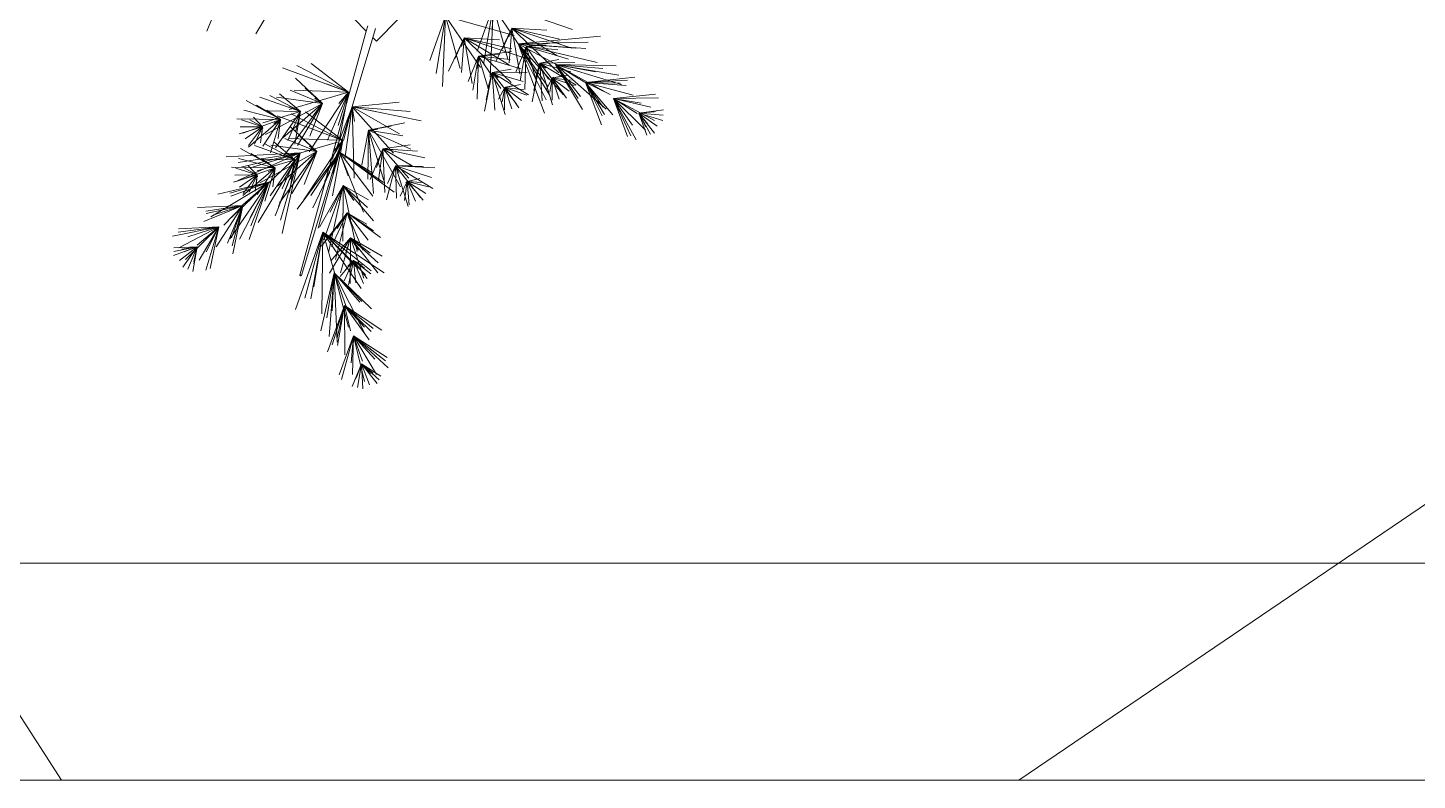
# Model space of a CAD drawing. Header units: metres. Extents: x -460 to 31334, y -1777 to 24987.
# Drawn here: x 244.844 to 246.042, y -585.289 to -584.641 of the extents above; entities that cross this region are included whole.
import ezdxf

# ---------------------------------------------------------------- set-up
doc = ezdxf.new("R2010")
doc.units = ezdxf.units.M
doc.header["$MEASUREMENT"] = 0
doc.layers.add('01 FURNITURE', color=8, linetype='Continuous')
doc.layers.add('TREES PLANTS', color=82, linetype='Continuous', lineweight=5)
picture_1 = doc.add_image_def('image5.png', size_in_pixel=(1080, 1920))

# ---------------------------------------------------------------- blocks, each defined once
blk = doc.blocks.new('TREES_11')
at = {"layer": 'TREES PLANTS', "color": 82, "true_color": 0x34d100}
for p, q in [((0.5571, 1.4291), (0.531, 1.6814)), ((0.5522, 1.6989), (0.5571, 1.4291)), ((0.5571, 1.4291), (0.6885, 1.6752)), ((0.6442, 1.582), (0.624, 1.7293)), ((0.6442, 1.582), (0.6322, 1.6841)), ((0.6361, 1.6731), (0.6442, 1.582)), ((0.6442, 1.582), (0.6563, 1.7267)), ((0.6442, 1.582), (0.6886, 1.724)), ((0.6442, 1.582), (0.7213, 1.6916)), ((0.6442, 1.582), (0.7643, 1.6739)), ((0.5571, 1.4291), (0.6085, 1.6538)), ((0.5571, 1.4291), (0.7467, 1.6205)), ((0.5571, 1.4291), (0.584, 1.5947)), ((0.6442, 1.582), (0.7698, 1.6515)), ((0.6442, 1.582), (0.7107, 1.6345)), ((0.6442, 1.582), (0.7753, 1.6292)), ((0.6442, 1.582), (0.727, 1.6238)), ((0.4611, 1.263), (0.4294, 1.5579)), ((0.4611, 1.263), (0.4475, 1.5134)), ((0.4611, 1.263), (0.5359, 1.5464)), ((0.4611, 1.263), (0.4792, 1.5054)), ((0.5571, 1.4291), (0.6473, 1.5719)), ((0.5571, 1.4291), (0.8048, 1.5658)), ((0.5571, 1.4291), (0.7158, 1.543)), ((0.5571, 1.4291), (0.7796, 1.533)), ((0.5571, 1.4291), (0.7842, 1.5141)), ((0.3541, 1.0824), (0.4727, 1.4774)), ((0.3541, 1.0824), (0.4169, 1.4614)), ((0.3541, 1.0824), (0.3611, 1.4454)), ((0.4611, 1.263), (0.4655, 1.4689)), ((0.654, 1.4254), (0.4611, 1.263)), ((0.2295, 0.8599), (0.184, 1.3514)), ((0.2295, 0.8599), (0.3424, 1.3317)), ((0.3541, 1.0824), (0.6208, 1.3867)), ((0.3541, 1.0824), (0.5156, 1.3756)), ((0.3541, 1.0824), (0.3778, 1.3651)), ((0.4611, 1.263), (0.532, 1.4089)), ((0.4611, 1.263), (0.6534, 1.3761)), ((0.4611, 1.263), (0.608, 1.3684)), ((0.4611, 1.263), (0.6612, 1.3627)), ((0.4611, 1.263), (0.7145, 1.357)), ((0.2295, 0.8599), (0.2199, 1.2775)), ((0.2295, 0.8599), (0.2577, 1.2638)), ((0.3541, 1.0824), (0.3976, 1.3226)), ((0.3541, 1.0824), (0.4717, 1.2773)), ((0.0072, 0.7834), (0.144, 1.1848)), ((0.1365, 0.8211), (0.2563, 1.1804)), ((0.2295, 0.8599), (0.2558, 1.2036)), ((0.3424, 1.1979), (0.3453, 0.9893)), ((0.3453, 0.9893), (0.4777, 1.206)), ((0.3453, 0.9893), (0.398, 1.1738)), ((0.6233, 1.2436), (0.3541, 1.0824)), ((0.3541, 1.0824), (0.5458, 1.2319)), ((0.3541, 1.0824), (0.5562, 1.2176)), ((0.435, 1.0636), (0.4797, 1.1953)), ((0.435, 1.0636), (0.4481, 1.1769)), ((0.435, 1.0636), (0.5123, 1.1647)), ((0.1365, 0.8211), (0.2024, 1.106)), ((0.1365, 0.8211), (0.404, 1.1024)), ((0.1365, 0.8211), (0.2989, 1.0897)), ((0.2466, 0.9076), (0.2181, 1.1045)), ((0.534, 1.1299), (0.2295, 0.8599)), ((0.2295, 0.8599), (0.3619, 1.1035)), ((0.2466, 0.9076), (0.3224, 1.1595)), ((0.2466, 0.9076), (0.2664, 1.0957)), ((0.3453, 0.9893), (0.3237, 1.102)), ((0.3453, 0.9893), (0.5363, 1.1358)), ((0.435, 1.0636), (0.4164, 1.1585)), ((0.435, 1.0636), (0.4249, 1.1067)), ((0.435, 1.0636), (0.5553, 1.1476)), ((0.435, 1.0636), (0.5614, 1.1054)), ((0.1365, 0.8211), (0.1485, 1.0315)), ((0.2295, 0.8599), (0.539, 1.048)), ((0.2295, 0.8599), (0.4859, 1.036)), ((0.2295, 0.8599), (0.5651, 1.0261)), ((0.2295, 0.8599), (0.6442, 1.0162)), ((0.2466, 0.9076), (0.2372, 1.0257)), ((0.4405, 1.0403), (0.2466, 0.9076)), ((0.3453, 0.9893), (0.595, 1.0656)), ((0.3453, 0.9893), (0.3764, 1.025)), ((0.3453, 0.9893), (0.5708, 1.0035)), ((0.4294, 1.073), (0.435, 1.0636)), ((0.435, 1.0636), (0.5043, 1.0265)), ((0.435, 1.0636), (0.5196, 1.0479)), ((0.435, 1.0636), (0.5676, 1.0632)), ((0.3149, 0.9177), (0.036, 0.7289)), ((0.2466, 0.9076), (0.4406, 0.9654)), ((0.2466, 0.9076), (0.2564, 0.947)), ((0.3453, 0.9893), (0.441, 0.9616)), ((0.3453, 0.9893), (0.5767, 0.9434)), ((0.3453, 0.9893), (0.5089, 0.9525)), ((0.4021, 0.7047), (0.5344, 0.9213)), ((0.0651, 0.4255), (0.18, 0.8358)), ((0.1365, 0.8211), (0.1665, 0.9119)), ((0.4094, 0.8693), (0.1365, 0.8211)), ((0.1933, 0.5365), (0.3131, 0.8958)), ((0.2466, 0.9076), (0.3226, 0.8965)), ((0.2466, 0.9076), (0.4511, 0.8721)), ((0.2466, 0.9076), (0.3989, 0.8446)), ((0.2466, 0.9076), (0.5032, 0.8997)), ((0.3034, 0.6229), (0.3792, 0.8749)), ((0.3991, 0.9132), (0.4021, 0.7047)), ((0.4021, 0.7047), (0.4548, 0.8891)), ((0.4021, 0.7047), (0.5931, 0.8511)), ((0.4918, 0.779), (0.4732, 0.8739)), ((0.4918, 0.779), (0.5365, 0.9106)), ((0.4918, 0.779), (0.5049, 0.8923)), ((0.4918, 0.779), (0.5691, 0.88)), ((0.4918, 0.779), (0.6121, 0.863)), ((0.0329, 0.717), (0.3211, 0.7979)), ((0.1365, 0.8211), (0.3436, 0.8046)), ((0.1365, 0.8211), (0.2622, 0.7655)), ((0.1365, 0.8211), (0.1884, 0.8045)), ((0.1365, 0.8211), (0.3361, 0.7264)), ((0.1933, 0.5365), (0.2592, 0.8213)), ((0.1933, 0.5365), (0.4608, 0.8177)), ((0.1933, 0.5365), (0.3557, 0.805)), ((0.3034, 0.6229), (0.2749, 0.8198)), ((0.3034, 0.6229), (0.3232, 0.8111)), ((0.4973, 0.7557), (0.3034, 0.6229)), ((0.4021, 0.7047), (0.3805, 0.8174)), ((0.4021, 0.7047), (0.6518, 0.7809)), ((0.4918, 0.779), (0.4816, 0.822)), ((0.4862, 0.7883), (0.4918, 0.779)), ((0.4918, 0.779), (0.6182, 0.8208)), ((0.4918, 0.779), (0.5611, 0.7419)), ((0.4918, 0.779), (0.5764, 0.7633)), ((0.4918, 0.779), (0.6244, 0.7786)), ((0.0083, 0.7101), (0.1489, 0.7034)), ((0.0083, 0.7101), (0.3511, 0.6529)), ((0.0083, 0.7101), (0.2735, 0.6147)), ((0.0309, 0.7091), (0.4288, 0.6911)), ((0.1933, 0.5365), (0.2053, 0.7468)), ((0.3034, 0.6229), (0.294, 0.7411)), ((0.3034, 0.6229), (0.4974, 0.6808)), ((0.4021, 0.7047), (0.4332, 0.7403)), ((0.4021, 0.7047), (0.6275, 0.7189)), ((0.4021, 0.7047), (0.4978, 0.677)), ((0.4021, 0.7047), (0.6335, 0.6588)), ((0.4021, 0.7047), (0.5656, 0.6679)), ((0.3717, 0.6331), (0.0651, 0.4255)), ((0.1933, 0.5365), (0.2232, 0.6273)), ((0.4662, 0.5846), (0.1933, 0.5365)), ((0.3034, 0.6229), (0.3131, 0.6624)), ((0.3034, 0.6229), (0.3793, 0.6119)), ((0.3034, 0.6229), (0.5079, 0.5875)), ((0.3034, 0.6229), (0.4557, 0.56)), ((0.3034, 0.6229), (0.56, 0.615)), ((0.0651, 0.4255), (0.3779, 0.5132)), ((0.1933, 0.5365), (0.4004, 0.5199)), ((0.1933, 0.5365), (0.319, 0.4808)), ((0.1933, 0.5365), (0.2452, 0.5198)), ((0.1933, 0.5365), (0.3929, 0.4418)), ((0.0651, 0.4255), (0.2057, 0.4188)), ((0.0651, 0.4255), (0.4079, 0.3682)), ((0.0651, 0.4255), (0.3303, 0.3301)), ((0.0651, 0.4255), (0.4856, 0.4064)), ((0.9602, 0.1261), (0.972, 0.3617)), ((0.9602, 0.1261), (1.0949, 0.3498)), ((0.9602, 0.1261), (1.0289, 0.3414)), ((0.6075, -0.1328), (0.6912, 0.2796)), ((0.8569, 0.0503), (0.9117, 0.3011)), ((0.8569, 0.0503), (0.8723, 0.2572)), ((0.9602, 0.1261), (0.9643, 0.2937)), ((0.9602, 0.1261), (1.1488, 0.2758)), ((1.0541, 0.1951), (1.035, 0.2713)), ((1.0541, 0.1951), (1.086, 0.3238)), ((1.0541, 0.1951), (1.1254, 0.3075)), ((1.0541, 0.1951), (1.1648, 0.2913)), ((1.0541, 0.1951), (1.0595, 0.281)), ((0.6075, -0.1328), (0.6353, 0.2136)), ((0.7463, -0.0355), (0.703, 0.1811)), ((0.8594, 0.2175), (0.7463, -0.0355)), ((0.7463, -0.0355), (0.7807, 0.1694)), ((0.8569, 0.0503), (0.8329, 0.2134)), ((0.8569, 0.0503), (0.9602, 0.2244)), ((1.0329, 0.2061), (0.8569, 0.0503)), ((0.9602, 0.1261), (0.9567, 0.2257)), ((0.9602, 0.1261), (1.2026, 0.2018)), ((1.0541, 0.1951), (1.1709, 0.2455)), ((1.0541, 0.1951), (1.1927, 0.2064)), ((1.0541, 0.1951), (1.0934, 0.1748)), ((1.0541, 0.1951), (1.1672, 0.1802)), ((1.0541, 0.1951), (1.1417, 0.154)), ((1.0618, 0.1874), (1.0541, 0.1951)), ((0.2134, 0.0112), (0.08, 0.1445)), ((0.6075, -0.1328), (0.5794, 0.1476)), ((0.6075, -0.1328), (0.7686, 0.1492)), ((0.8834, 0.1141), (0.6075, -0.1328)), ((0.7463, -0.0355), (0.7229, 0.1)), ((0.7463, -0.0355), (1.0842, 0.1556)), ((0.8569, 0.0503), (0.8647, 0.1266)), ((0.8777, -0.2099), (1.1165, 0.1168)), ((0.9602, 0.1261), (1.0024, 0.1476)), ((0.9602, 0.1261), (1.152, 0.1324)), ((0.9602, 0.1261), (1.0643, 0.0777)), ((1.1618, 0.0726), (0.9602, 0.1261)), ((0.1375, 0.0051), (0.1912, -0.0109)), ((0.1912, -0.0109), (0.2134, 0.0112)), ((0.6075, -0.1328), (0.6351, 0.0052)), ((0.7463, -0.0355), (0.7428, 0.0189)), ((0.7463, -0.0355), (1.0463, 0.0567)), ((0.8569, 0.0503), (1.1197, 0.0625)), ((0.8569, 0.0503), (1.0443, 0.0237)), ((0.8569, 0.0503), (1.041, -0.0253)), ((0.8569, 0.0503), (0.8976, 0.0502)), ((0.8569, 0.0503), (0.9693, 0.0124)), ((0.8777, -0.2099), (1.0597, 0.0539)), ((1.2399, -0.1626), (1.3874, 0.0364)), ((1.357, -0.3093), (1.5993, 0.0579)), ((1.357, -0.3093), (1.5993, 0.0579)), ((1.3896, -0.1428), (1.4993, 0.0449)), ((1.3896, -0.1428), (1.5388, 0.0212)), ((1.3896, -0.1428), (1.5984, 0.0195)), ((1.7955, -0.1801), (1.9424, 0.0445)), ((1.7955, -0.1801), (1.9424, 0.0445)), ((1.9764, -0.1264), (2.1669, 0.0814)), ((1.9764, -0.1264), (2.1669, 0.0814)), ((1.9764, -0.1264), (2.1061, 0.0756)), ((1.9764, -0.1264), (2.1061, 0.0756)), ((1.9764, -0.1264), (2.1264, 0.0656)), ((1.9764, -0.1264), (2.1264, 0.0656)), ((1.9764, -0.1264), (2.2077, 0.0111)), ((1.9764, -0.1264), (2.2077, 0.0111)), ((1.9764, -0.1264), (2.1165, 0.0024)), ((1.9764, -0.1264), (2.1165, 0.0024)), ((2.1426, -0.0781), (2.2175, 0.0383)), ((2.1426, -0.0781), (2.2175, 0.0383)), ((2.1426, -0.0781), (2.2395, 0.0271)), ((2.1426, -0.0781), (2.2395, 0.0271)), ((2.1426, -0.0781), (2.2616, 0.0158)), ((2.1426, -0.0781), (2.2616, 0.0158)), ((0.08, -0.1221), (0.1533, -0.0489)), ((0.1228, -0.0406), (0.1533, -0.0489)), ((0.1533, -0.0489), (1.6135, -0.4458)), ((0.1912, -0.0109), (1.6162, -0.4366)), ((0.7463, -0.0355), (1.124, -0.0066)), ((0.7463, -0.0355), (0.8417, -0.0285)), ((0.7463, -0.0355), (0.9533, -0.075)), ((0.7463, -0.0355), (1.0386, -0.0408)), ((0.8777, -0.2099), (1.0029, -0.0091)), ((0.8777, -0.2099), (1.1399, -0.0099)), ((1.2357, -0.0653), (0.8777, -0.2099)), ((1.288, -0.0058), (1.0773, -0.1872)), ((1.0773, -0.1872), (1.1631, -0.0362)), ((1.0773, -0.1872), (1.2093, -0.042)), ((1.2399, -0.1626), (1.3478, -0.0052)), ((1.2399, -0.1626), (1.4035, -0.0383)), ((1.2399, -0.1626), (1.3083, -0.0468)), ((1.4645, -0.069), (1.2399, -0.1626)), ((1.357, -0.3093), (1.5864, -0.0204)), ((1.357, -0.3093), (1.5864, -0.0204)), ((1.357, -0.3093), (1.6103, -0.0535)), ((1.357, -0.3093), (1.6103, -0.0535)), ((1.6924, -0.0794), (1.357, -0.3093)), ((1.6924, -0.0794), (1.357, -0.3093)), ((1.3896, -0.1428), (1.4819, -0.0252)), ((1.3896, -0.1428), (1.6304, -0.0632)), ((1.5263, -0.1254), (1.6043, -0.0229)), ((1.5263, -0.1254), (1.634, -0.0439)), ((1.5263, -0.1254), (1.5705, -0.0601)), ((1.5263, -0.1254), (1.6638, -0.065)), ((1.5263, -0.1254), (1.5538, -0.0722)), ((1.8145, -0.0176), (1.5985, -0.2412)), ((1.8145, -0.0176), (1.5985, -0.2412)), ((1.5985, -0.2412), (1.9611, -0.0572)), ((1.5985, -0.2412), (1.9611, -0.0572)), ((1.5985, -0.2412), (1.77, -0.0755)), ((1.5985, -0.2412), (1.77, -0.0755)), ((1.7955, -0.1801), (1.9328, -0.0079)), ((1.7955, -0.1801), (1.9328, -0.0079)), ((1.7955, -0.1801), (1.9497, -0.0205)), ((1.7955, -0.1801), (1.9497, -0.0205)), ((2.0002, -0.0325), (1.7955, -0.1801)), ((2.0002, -0.0325), (1.7955, -0.1801)), ((1.7955, -0.1801), (1.9232, -0.0603)), ((1.7955, -0.1801), (1.9232, -0.0603)), ((1.9764, -0.1264), (2.2485, -0.0592)), ((1.9764, -0.1264), (2.2485, -0.0592)), ((1.9764, -0.1264), (2.1269, -0.0708)), ((1.9764, -0.1264), (2.1269, -0.0708)), ((2.1426, -0.0781), (2.1998, -0.007)), ((2.1426, -0.0781), (2.1998, -0.007)), ((2.1426, -0.0781), (2.2041, -0.0248)), ((2.1426, -0.0781), (2.2041, -0.0248)), ((2.1426, -0.0781), (2.2686, -0.0303)), ((2.1426, -0.0781), (2.2686, -0.0303)), ((2.1426, -0.0781), (2.2924, -0.0699)), ((2.1426, -0.0781), (2.2924, -0.0699)), ((2.1426, -0.0781), (2.236, -0.1138)), ((2.1426, -0.0781), (2.2857, -0.1015)), ((2.1426, -0.0781), (2.279, -0.1331)), ((2.2246, -0.1069), (2.1426, -0.0781)), ((2.1426, -0.0781), (2.236, -0.1138)), ((2.1426, -0.0781), (2.2857, -0.1015)), ((2.1426, -0.0781), (2.279, -0.1331)), ((2.2246, -0.1069), (2.1426, -0.0781)), ((0.5192, -0.1559), (0.3474, -0.3793)), ((0.5192, -0.1559), (0.3601, -0.4649)), ((0.5192, -0.1559), (0.3727, -0.5504)), ((0.5192, -0.1559), (0.4699, -0.2877)), ((0.5192, -0.1559), (0.5073, -0.4805)), ((0.5192, -0.1559), (0.8749, -0.3905)), ((0.5192, -0.1559), (0.8068, -0.2808)), ((0.5192, -0.1559), (0.8495, -0.2193)), ((0.5192, -0.1559), (0.5858, -0.2137)), ((0.5192, -0.1559), (0.7176, -0.2165)), ((0.6233, -0.5111), (0.5192, -0.1559)), ((0.6075, -0.1328), (0.6946, -0.1188)), ((0.6075, -0.1328), (1.0334, -0.1212)), ((0.6075, -0.1328), (0.9177, -0.1784)), ((0.6075, -0.1328), (0.9216, -0.2532)), ((0.6075, -0.1328), (0.8081, -0.186)), ((0.8777, -0.2099), (1.0189, -0.1575)), ((1.0773, -0.1872), (1.4721, -0.1028)), ((1.0773, -0.1872), (1.1662, -0.1228)), ((1.2399, -0.1626), (1.3163, -0.137)), ((1.2399, -0.1626), (1.5191, -0.2341)), ((1.2399, -0.1626), (1.4409, -0.2574)), ((1.2399, -0.1626), (1.44, -0.3173)), ((1.2399, -0.1626), (1.3346, -0.2237)), ((1.2399, -0.1626), (1.3873, -0.2705)), ((1.357, -0.3093), (1.5736, -0.0987)), ((1.357, -0.3093), (1.5736, -0.0987)), ((1.3896, -0.1428), (1.4644, -0.0953)), ((1.3896, -0.1428), (1.5285, -0.2608)), ((1.3896, -0.1428), (1.5983, -0.2026)), ((1.3896, -0.1428), (1.4792, -0.1723)), ((1.3896, -0.1428), (1.6625, -0.146)), ((1.6009, -0.27), (1.3896, -0.1428)), ((1.5263, -0.1254), (1.6593, -0.1116)), ((1.5263, -0.1254), (1.5804, -0.1738)), ((1.5263, -0.1254), (1.6474, -0.181)), ((1.5263, -0.1254), (1.6727, -0.1564)), ((1.5263, -0.1254), (1.6222, -0.2057)), ((1.5586, -0.1593), (1.5263, -0.1254)), ((1.5985, -0.2412), (1.775, -0.0873)), ((1.5985, -0.2412), (1.775, -0.0873)), ((1.5985, -0.2412), (1.9245, -0.1565)), ((1.5985, -0.2412), (1.9245, -0.1565)), ((1.7955, -0.1801), (1.9454, -0.1443)), ((1.7955, -0.1801), (1.9454, -0.1443)), ((1.9764, -0.1264), (2.2086, -0.2113)), ((1.9764, -0.1264), (2.2072, -0.1313)), ((1.9764, -0.1264), (2.1369, -0.1387)), ((2.2365, -0.1967), (1.9764, -0.1264)), ((1.9764, -0.1264), (2.2086, -0.2113)), ((1.9764, -0.1264), (2.2072, -0.1313)), ((1.9764, -0.1264), (2.1369, -0.1387)), ((2.2365, -0.1967), (1.9764, -0.1264)), ((0.8076, -0.1886), (0.6358, -0.412)), ((0.8076, -0.1886), (0.6485, -0.4976)), ((0.7997, -0.2098), (0.6612, -0.5832)), ((0.8076, -0.1886), (0.7583, -0.3204)), ((0.8066, -0.2142), (0.7957, -0.5133)), ((0.8076, -0.1886), (0.8017, -0.2044)), ((0.8076, -0.1886), (0.8071, -0.2008)), ((0.8076, -0.1886), (0.8667, -0.2276)), ((0.8076, -0.1886), (1.0952, -0.3136)), ((0.8076, -0.1886), (1.1379, -0.2521)), ((0.8076, -0.1886), (0.8742, -0.2465)), ((0.8076, -0.1886), (1.006, -0.2493)), ((0.8105, -0.1986), (0.8076, -0.1886)), ((0.9117, -0.5439), (0.817, -0.2207)), ((0.8672, -0.228), (1.1633, -0.4232)), ((0.8777, -0.2099), (1.3318, -0.3368)), ((0.8777, -0.2099), (0.9511, -0.245)), ((0.8777, -0.2099), (1.2182, -0.4626)), ((0.8777, -0.2099), (1.0538, -0.2988)), ((0.8777, -0.2099), (1.136, -0.3807)), ((1.0773, -0.1872), (1.4109, -0.189)), ((1.0773, -0.1872), (1.2372, -0.2643)), ((1.0773, -0.1872), (1.1692, -0.2095)), ((1.0773, -0.1872), (1.4782, -0.276)), ((1.0773, -0.1872), (1.3267, -0.3294)), ((1.0773, -0.1872), (1.4024, -0.3027)), ((1.357, -0.3093), (1.6114, -0.236)), ((1.357, -0.3093), (1.6114, -0.236)), ((1.5985, -0.2412), (1.8012, -0.1703)), ((1.5985, -0.2412), (1.8012, -0.1703)), ((1.5985, -0.2412), (2.0135, -0.2231)), ((1.5985, -0.2412), (2.0135, -0.2231)), ((1.5985, -0.2412), (1.869, -0.2842)), ((1.5985, -0.2412), (1.8275, -0.2532)), ((1.5985, -0.2412), (1.9467, -0.321)), ((1.5985, -0.2412), (1.9801, -0.272)), ((1.5985, -0.2412), (1.869, -0.2842)), ((1.5985, -0.2412), (1.8275, -0.2532)), ((1.5985, -0.2412), (1.9467, -0.321)), ((1.5985, -0.2412), (1.9801, -0.272)), ((1.7955, -0.1801), (2.0904, -0.177)), ((1.7955, -0.1801), (2.0904, -0.177)), ((1.7955, -0.1801), (2.0348, -0.2215)), ((1.7955, -0.1801), (2.0713, -0.2818)), ((1.7955, -0.1801), (1.9876, -0.2235)), ((1.7955, -0.1801), (2.0294, -0.2526)), ((1.7955, -0.1801), (2.0348, -0.2215)), ((1.7955, -0.1801), (2.0713, -0.2818)), ((1.7955, -0.1801), (1.9876, -0.2235)), ((1.7955, -0.1801), (2.0294, -0.2526)), ((0.5858, -0.3118), (0.4347, -0.473)), ((0.5858, -0.3118), (0.4944, -0.4145)), ((0.5858, -0.3118), (0.5068, -0.504)), ((0.5484, -0.5864), (0.5858, -0.3118)), ((0.5858, -0.3118), (0.5541, -0.3561)), ((0.5858, -0.3118), (0.772, -0.6524)), ((0.5858, -0.3118), (0.792, -0.5484)), ((0.5858, -0.3118), (0.6631, -0.368)), ((0.5858, -0.3118), (0.8914, -0.5355)), ((0.5858, -0.3118), (0.7824, -0.3874)), ((0.5858, -0.3118), (0.8369, -0.4615)), ((0.9969, -0.2668), (1.2108, -0.3691)), ((1.357, -0.3093), (1.8445, -0.3152)), ((1.357, -0.3093), (1.755, -0.3799)), ((1.357, -0.3093), (1.8187, -0.4718)), ((1.357, -0.3093), (1.6833, -0.3635)), ((1.357, -0.3093), (1.751, -0.4177)), ((1.357, -0.3093), (1.8445, -0.3152)), ((1.357, -0.3093), (1.755, -0.3799)), ((1.357, -0.3093), (1.8187, -0.4718)), ((1.357, -0.3093), (1.6833, -0.3635)), ((1.357, -0.3093), (1.751, -0.4177)), ((0.8742, -0.3446), (0.7231, -0.5057)), ((0.8742, -0.3446), (0.7828, -0.4473)), ((0.8742, -0.3446), (0.7952, -0.5367)), ((0.8368, -0.6192), (0.8742, -0.3446)), ((0.8742, -0.3446), (0.8425, -0.3889)), ((0.8742, -0.3446), (1.0604, -0.6851)), ((0.8742, -0.3446), (1.0804, -0.5812)), ((0.8742, -0.3446), (0.9515, -0.4008)), ((0.8742, -0.3446), (1.1798, -0.5683)), ((0.8742, -0.3446), (1.0708, -0.4202)), ((0.8742, -0.3446), (1.1253, -0.4942)), ((-0.1912, -0.4946), (0.1701, -0.7104)), ((0.6345, -0.443), (0.5281, -0.5689)), ((0.6345, -0.443), (0.5384, -0.6269)), ((0.6345, -0.443), (0.5487, -0.685)), ((0.6345, -0.443), (0.6008, -0.512)), ((0.6345, -0.443), (0.6304, -0.6454)), ((0.6345, -0.443), (0.8513, -0.5921)), ((0.6345, -0.443), (0.8076, -0.5193)), ((0.6345, -0.443), (0.8307, -0.4759)), ((0.6345, -0.443), (0.6691, -0.4643)), ((0.6345, -0.443), (0.7499, -0.4701)), ((0.7018, -0.6681), (0.6345, -0.443)), ((0.9229, -0.4758), (0.8165, -0.6016)), ((0.9229, -0.4758), (0.8268, -0.6597)), ((0.9229, -0.4758), (0.8371, -0.7178)), ((0.8827, -0.4449), (1.2976, -0.6964)), ((0.8827, -0.4449), (0.9674, -0.7971)), ((0.8827, -0.4449), (1.2587, -0.595)), ((0.8827, -0.4449), (1.0743, -0.6454)), ((0.8827, -0.4449), (0.9386, -0.8152)), ((0.8827, -0.4449), (0.9722, -0.7428)), ((0.8827, -0.4449), (1.3647, -0.5516)), ((0.8827, -0.4449), (1.202, -0.5748)), ((0.8827, -0.4449), (1.2834, -0.5632)), ((0.8827, -0.4449), (0.905, -0.8876)), ((1.047, -0.8173), (0.8827, -0.4449)), ((0.9229, -0.4758), (0.8892, -0.5448)), ((0.9229, -0.4758), (0.9188, -0.6782)), ((0.9229, -0.4758), (1.1397, -0.6248)), ((0.9229, -0.4758), (1.096, -0.5521)), ((0.9229, -0.4758), (1.1191, -0.5087)), ((0.9229, -0.4758), (0.9575, -0.4971)), ((0.9229, -0.4758), (1.0383, -0.5029)), ((0.9902, -0.7009), (0.9229, -0.4758)), ((1.6162, -0.4366), (1.6133, -0.4407)), ((1.6133, -0.4407), (1.6135, -0.4458)), ((1.6135, -0.4458), (1.6164, -0.4417)), ((1.6164, -0.4417), (1.6162, -0.4366)), ((0.6822, -0.5619), (0.5679, -0.7683)), ((0.6822, -0.5619), (0.5973, -0.7065)), ((0.6822, -0.5619), (0.6267, -0.6447)), ((0.6822, -0.5619), (0.627, -0.781)), ((0.6822, -0.5619), (0.6787, -0.823)), ((0.6822, -0.5619), (0.7962, -0.5757)), ((0.6822, -0.5619), (0.8418, -0.6684)), ((0.6822, -0.5619), (0.7067, -0.6024)), ((0.6822, -0.5619), (0.7634, -0.7885)), ((0.6822, -0.5619), (0.8482, -0.7541)), ((0.8817, -0.6228), (0.6822, -0.5619)), ((0.9706, -0.5947), (0.8563, -0.8011)), ((0.9706, -0.5947), (0.8857, -0.7392)), ((0.9706, -0.5947), (0.9151, -0.6774)), ((0.9706, -0.5947), (0.9154, -0.8138)), ((0.9706, -0.5947), (0.9671, -0.8558)), ((0.9706, -0.5947), (1.0846, -0.6085)), ((0.9706, -0.5947), (1.1302, -0.7012)), ((0.9706, -0.5947), (0.9951, -0.6352)), ((0.9706, -0.5947), (1.0518, -0.8213)), ((0.9706, -0.5947), (1.1366, -0.7869)), ((1.1701, -0.6555), (0.9706, -0.5947)), ((1.0566, -0.6315), (1.265, -0.9783)), ((1.0566, -0.6315), (1.1237, -0.8653)), ((1.0566, -0.6315), (1.2865, -0.8748)), ((1.0566, -0.6315), (1.3186, -0.7403)), ((1.0566, -0.6315), (1.2063, -0.8029)), ((1.0566, -0.6315), (1.2721, -0.7463)), ((1.0566, -0.6315), (1.3966, -0.865)), ((1.0566, -0.6315), (1.4001, -0.7489)), ((1.0566, -0.6315), (1.3984, -0.8069)), ((1.0566, -0.6315), (1.1405, -0.8596)), ((1.128, -0.9371), (1.0566, -0.6315)), ((0.7256, -0.67), (0.6691, -0.7247)), ((0.7256, -0.67), (0.6848, -0.7458)), ((0.7256, -0.67), (0.6848, -0.7962)), ((0.7362, -0.6676), (0.7256, -0.67)), ((0.7256, -0.67), (0.7697, -0.6735)), ((0.7256, -0.67), (0.7983, -0.7745)), ((0.7256, -0.67), (0.8295, -0.7171)), ((0.7256, -0.67), (0.8374, -0.7528)), ((0.7256, -0.67), (0.7689, -0.8102)), ((0.7256, -0.67), (0.7269, -0.8032)), ((0.7256, -0.67), (0.8217, -0.6813)), ((1.0141, -0.7028), (0.9575, -0.7575)), ((1.0141, -0.7028), (0.9732, -0.7786)), ((1.0141, -0.7028), (0.9732, -0.8289)), ((1.0246, -0.7004), (1.0141, -0.7028)), ((1.0141, -0.7028), (1.0582, -0.7063)), ((1.0141, -0.7028), (1.0867, -0.8073)), ((1.0141, -0.7028), (1.1179, -0.7498)), ((1.0141, -0.7028), (1.1258, -0.7856)), ((1.0141, -0.7028), (1.0573, -0.843)), ((1.0141, -0.7028), (1.0153, -0.836)), ((1.0141, -0.7028), (1.1101, -0.7141)), ((1.1959, -0.7885), (1.443, -0.9462)), ((1.1959, -0.7885), (1.245, -1.0061)), ((1.1959, -0.7885), (1.4213, -0.8797)), ((1.1959, -0.7885), (1.3133, -0.9005)), ((1.1959, -0.7885), (1.2298, -1.0095)), ((1.1959, -0.7885), (1.2515, -0.9606)), ((1.1959, -0.7885), (1.4864, -0.8483)), ((1.1959, -0.7885), (1.3907, -0.8555)), ((1.1959, -0.7885), (1.4386, -0.8519)), ((1.1959, -0.7885), (1.2081, -1.0584)), ((1.2917, -1.0218), (1.1959, -0.7885)), ((-0.064, -0.9132), (0.1544, -1.0025)), ((1.3248, -0.9305), (1.573, -0.9827)), ((1.3248, -0.9305), (1.5231, -1.0481)), ((1.3248, -0.9305), (1.4744, -1.0067)), ((1.3248, -0.9305), (1.3558, -1.1742)), ((1.3248, -0.9305), (1.4493, -1.1695)), ((1.3248, -0.9305), (1.3794, -1.2082)), ((1.3248, -0.9305), (1.4333, -1.0601)), ((1.3248, -0.9305), (1.3365, -1.1728)), ((1.3248, -0.9305), (1.3849, -1.1165)), ((1.3248, -0.9305), (1.5191, -1.1308)), ((1.5833, -1.0082), (1.3248, -0.9305)), ((1.4439, -1.0602), (1.4736, -1.1395)), ((1.4439, -1.0602), (1.5448, -1.0799)), ((1.4439, -1.0602), (1.4584, -1.1518)), ((1.4439, -1.0602), (1.5247, -1.167)), ((1.4439, -1.0602), (1.5779, -1.1159)), ((1.4439, -1.0602), (1.5655, -1.1458)), ((1.4439, -1.0602), (1.4488, -1.1994)), ((1.4439, -1.0602), (1.4947, -1.2026)), ((1.4439, -1.0602), (1.4718, -1.201)), ((1.4439, -1.0602), (1.5904, -1.0859)), ((1.5331, -1.0802), (1.4439, -1.0602))]:
    blk.add_line(p, q, dxfattribs=at)

msp = doc.modelspace()

# ---------------------------------------------------------------- linework, layer by layer
at = {"layer": '01 FURNITURE', "color": 250, "lineweight": 9}
msp.add_lwpolyline([(244.24487, -573.35795), (251.0819, -573.35795), (251.0819, -585.10217), (244.24487, -585.10217)], close=True, dxfattribs=at)
for points in [[(244.24487, -584.313), (245.12843, -583.63859), (245.59719, -583.33572), (246.51173, -584.73773), (245.6988, -585.2892)], [(244.24487, -584.313), (244.87343, -585.2892)]]:
    msp.add_lwpolyline(points, dxfattribs=at)

# ---------------------------------------------------------------- block references
at = {"lineweight": 18, "xscale": 0.1441398928167146, "yscale": 0.1441398928167146, "zscale": 0.1441398928167146, "rotation": 270}
msp.add_blockref('TREES_11', (245.14333, -584.62137), dxfattribs=at)

# ---------------------------------------------------------------- pictures from other files: only their frames are drawn
at = {"layer": '01 FURNITURE', "color": 250, "lineweight": 9}
image = msp.add_image(picture_1, insert=(244.24487, -585.2892), size_in_units=(6.83703, 12.15472), dxfattribs=at)
image.dxf.flags = 7

doc.saveas('drawing.dxf')
